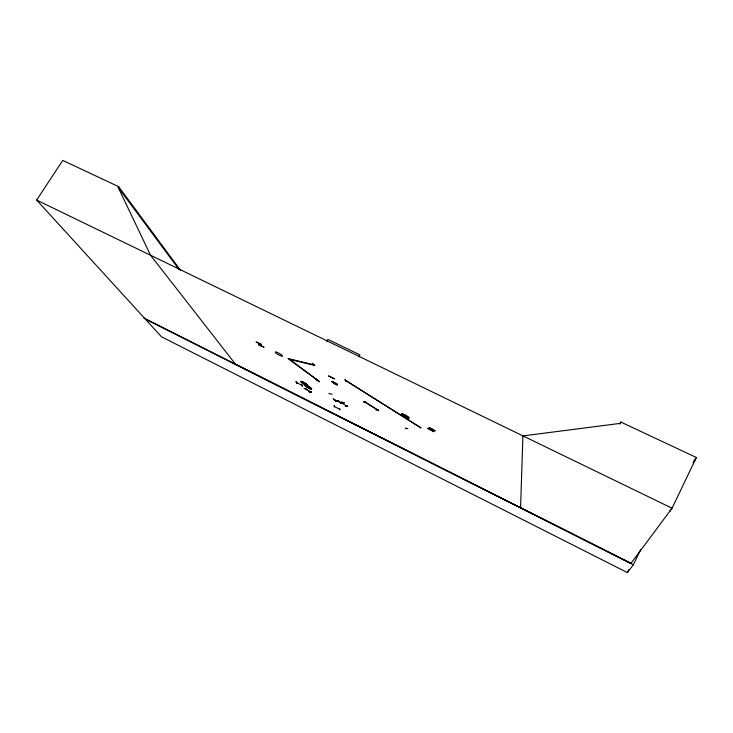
<?xml version="1.0" encoding="UTF-8"?>
<svg xmlns="http://www.w3.org/2000/svg" width="733" height="733" viewBox="0 0 733 733"><rect width="100%" height="100%" fill="white"/><g stroke="black" fill="none" stroke-linecap="round" stroke-linejoin="round"><path stroke-width="1.1" d="M520.567 507.749L522.922 435.704M339.91 409.921L339.846 408.702M345.206 379.483L346.434 381.682L345.096 379.483M405.395 428.53L407.795 428.512L405.386 428.493M301.565 384.459L302.665 386.209M363.962 402.481L365.84 402.17M345.591 406.045L347.735 406.064L345.811 406.21M338.115 400.621L341.431 403.471L338.307 400.722M337.189 384.972L332.342 381.517M344.446 402.848L341.184 402.17L344.455 402.793M263.889 347.085L258.483 344.666L263.889 347.112M619.981 424.141L620.741 422.006L696.35 457.493L672.051 508.207L669.788 511.442M180.602 270.44L118.664 186.668L62.745 160.417L36.65 200.063L161.507 336.814L627.375 572.583L628.85 569.532M627.375 572.583L633.367 564.776L640.669 549.613M435.081 430.885L428.961 427.458L435.127 430.793M331.628 381.526L337.482 384.294M620.741 422.006L620.045 423.399L522.913 435.924M358.822 356.879L359.94 354.891L327.926 339.397L326.808 341.358M427.815 428.439L433.982 431.728L427.889 428.356M150.531 255.249L672.051 508.207L630.985 563.32L235.577 364.31L150.531 255.249L118.187 187.41L118.664 186.668M328.631 375.937L334.587 378.934L328.659 376.002M693.07 462.862L695.663 458.922M693.739 461.249L696.35 457.493M319.551 381.673L314.585 378.338L319.368 381.691M261.452 344.382L256.064 341.945L261.571 344.537M430.931 429.941L432.094 429.355M431.022 430.152L432.158 429.254M296.178 381.71L297.314 383.616L295.921 381.627M312.505 363.385L313.999 365.73L312.817 363.476M376.002 410.095L378.521 410.104M334.092 405.651L334.486 407.053L334.385 405.816M340.341 402.838L342.238 402.582M341.954 402.481L340.314 402.765M306.119 388.554L304.003 388.508M333.881 383.606L335.888 383.332M334.147 383.716L336.154 383.469M341.34 402.765L346.407 405.926M405.789 428.017L406.219 428.347M317.068 380.015L317.6 380.216L317.096 380.024M261.25 345.93L259.042 343.557M335.008 400.227L335.604 400.53M332.342 381.563L337.308 385.082M328.815 393.484L332.113 394.244M289.636 359.381L314.805 365.465L313.889 364.777L288.032 358.538L318.754 381.096L288.738 358.712M313.394 364.622L314.008 364.915M345.6 380.555L345.078 380.308M310.224 391.843L305.157 388.682M335.063 400.255L339.507 401.959M310.105 391.807L305.249 388.737M339.727 409.316L334.55 406.531M313.449 364.713L314.017 364.988M339.434 401.913L335.192 400.365M36.65 200.063L150.613 255.295M331.6 381.472L337.464 384.422M301.465 384.459L302.582 386.264M296.783 382.708L301.932 385.283M143.778 317.948L630.957 563.356M145.235 319.066L633.367 564.776M334.615 383.267L334.779 383.386M335.311 383.753L335.806 384.074L335.219 383.762M335.861 383.359L333.827 383.625M118.187 187.41L178.852 269.249M309.308 391.816L311.25 391.816L309.308 391.816M309.518 392.018L311.443 391.99L309.518 392.018M336.401 401.519L333.249 398.807L336.42 401.519M345.664 380.436L420.934 427.87L345.664 380.436M364.063 401.446L378.64 410.59L364.063 401.446M364.228 401.904L364.704 402.252L364.255 401.913M377.486 410.251L377.953 410.617L377.541 410.288M301.767 382.58A3.922 0.678 29.7 0 0 307.567 385.476A3.922 0.678 29.7 0 0 303.599 382.296A3.922 0.678 29.7 0 0 301.767 382.58M301.767 382.589A3.903 0.678 29.7 0 0 307.539 385.476A3.903 0.678 29.7 0 0 303.599 382.314A3.903 0.678 29.7 0 0 301.767 382.589M276.213 353.224A4.178 0.77 30.1 0 0 282.342 356.265A4.178 0.77 30.1 0 0 278.009 352.747A4.178 0.77 30.1 0 0 276.213 353.224M402.784 415.547A4.343 0.834 28.7 0 0 408.977 418.186A4.343 0.834 28.7 0 0 403.828 414.466A4.343 0.834 28.7 0 0 402.784 415.547A4.325 0.834 28.7 0 0 408.959 418.195A4.325 0.834 28.7 0 0 403.828 414.484A4.325 0.834 28.7 0 0 402.784 415.565M305.78 386.236A3.894 0.678 29.7 0 0 311.552 389.122A3.894 0.678 29.7 0 0 307.631 385.979A3.894 0.678 29.7 0 0 305.78 386.236A3.876 0.669 29.7 0 0 311.525 389.122A3.876 0.669 29.7 0 0 307.631 385.998A3.876 0.669 29.7 0 0 305.78 386.254"/></g></svg>
